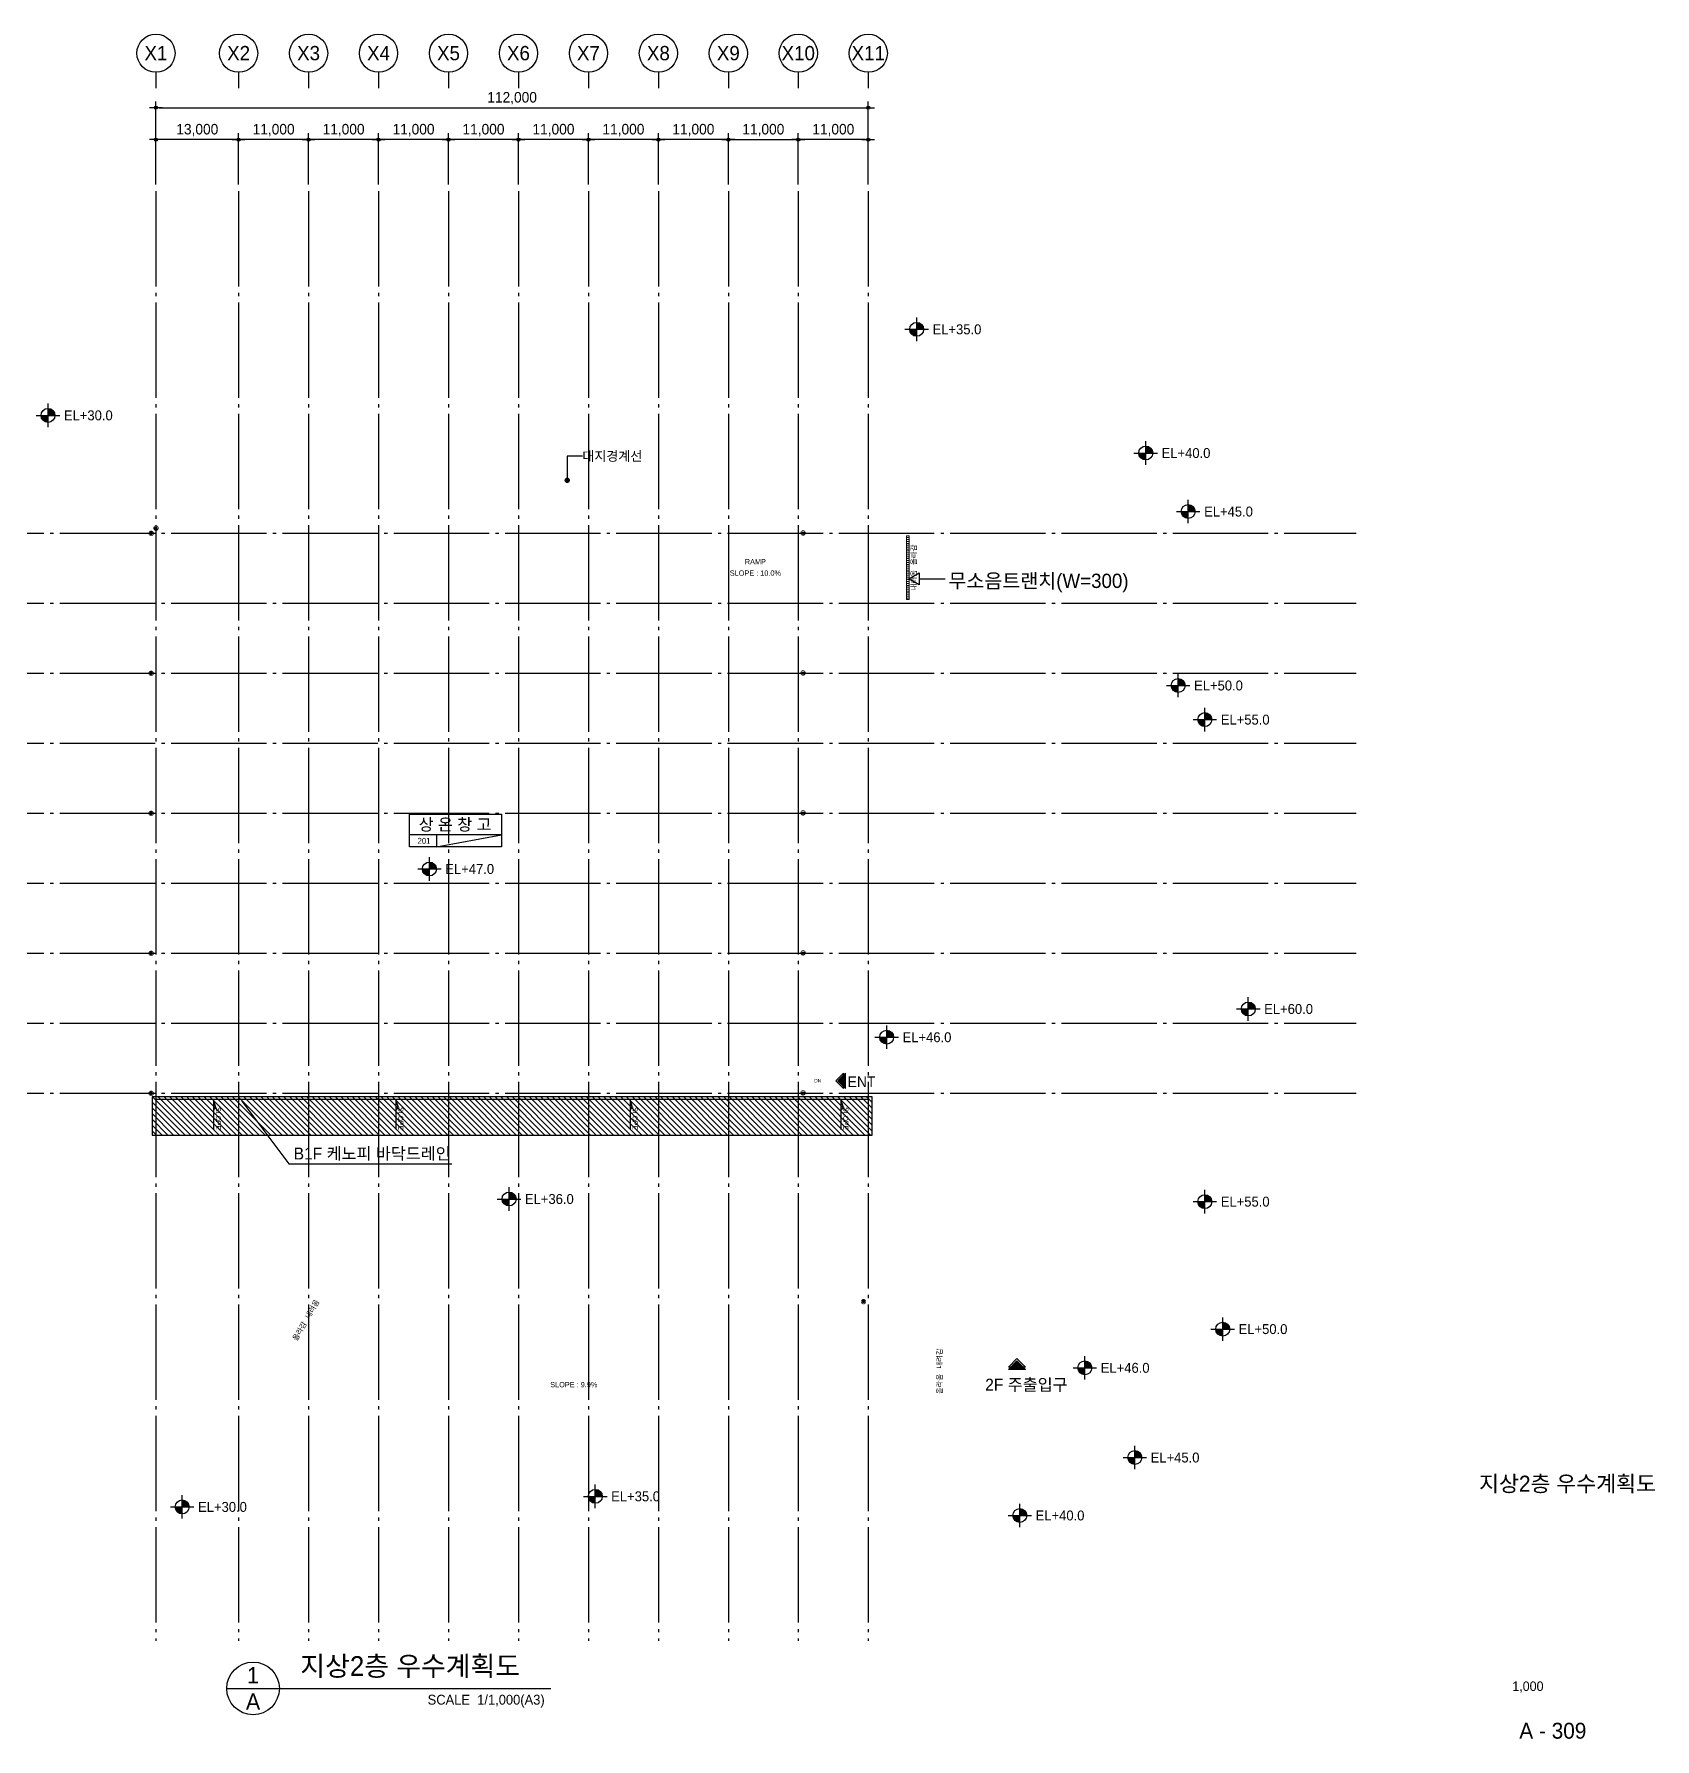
# Model space of a CAD drawing. Header units: millimetres. Extents: x 252222657 to 254795153, y 504225591 to 504550014.
# Drawn here: x 253701212 to 253956062, y 504282078 to 504550014 of the extents above; entities that cross this region are included whole.
import ezdxf
from ezdxf.enums import TextEntityAlignment as Align

# ---------------------------------------------------------------- set-up
doc = ezdxf.new("R2010")
doc.units = ezdxf.units.MM
for name, pattern in [('CEN', [35, 30, -2, 1, -2]), ('DASH', [0.75, 0.5, -0.25]), ('HID', [2.3, 1.5, -0.8]), ('xr-plan-대풍(130620)$0$CEN', [62, 60, -1, 0, -1])]:
    doc.linetypes.add(name, pattern=pattern)
doc.layers.add('0-스틸그레이팅설치', color=80, linetype='Continuous', lineweight=0)
for name, color, linetype in [('0-치수', 2, 'Continuous'), ('4A.TEC CEN', 1, 'CEN'), ('4A.TEC DIM', 7, 'Continuous'), ('4A.TEC FORM-TEXT', 3, 'Continuous'), ('4A.TEC TEXT', 7, 'Continuous'), ('4A.TEC TEXT 1', 3, 'Continuous'), ('4A.TEC TEXT 2', 3, 'Continuous'), ('4A.TEC 심볼', 7, 'Continuous'), ('xr-plan-대풍(130620)$0$CEN', 1, 'xr-plan-대풍(130620)$0$CEN'), ('㈜SE&C TEXT', 7, 'Continuous'), ('㈜SE&C TEXT 1', 3, 'Continuous'), ('㈜SE&C 심볼', 7, 'Continuous'), ('우수면적', 1, 'Continuous')]:
    doc.layers.add(name, color=color, linetype=linetype)
doc.layers.add('DEFPOINT', color=135, linetype='Continuous', plot=False)
doc.styles.add('GHS', font='malgun.ttf')
doc.styles.add('SAMOO', font='')
doc.styles.add('나눔고딕', font='')
doc.styles.add('돋움', font='')
doc.styles.add('돋음체', font='')
doc.styles.add('울릉도L', font='')
doc.styles.get('SAMOO').set_extended_font_data('Dotum')
doc.styles.get('나눔고딕').set_extended_font_data('Dotum')
doc.styles.get('돋움').set_extended_font_data('Dotum')
doc.styles.get('돋음체').set_extended_font_data('Dotum')
doc.styles.get('울릉도L').set_extended_font_data('Dotum')
doc.dimstyles.new('DIM_600(외부치수)', dxfattribs={"dimscale": 400, "dimtxt": 3.3, "dimasz": 1, "dimexe": 2, "dimexo": 2, "dimgap": 1, "dimtad": 1, "dimdec": 0, "dimdsep": 46, "dimlunit": 6, "dimtxsty": '나눔고딕', "dimblk1": 'DIMDOT', "dimblk2": 'DIMDOT', "dimsah": 1, "dimcen": 2.5, "dimdle": 1.5, "dimclrd": 8, "dimclre": 8, "dimclrt": 3, "dimadec": 0, "dimazin": 0, "dimtfac": 1, "dimtdec": 0, "dimtix": 1, "dimtmove": 2, "dimatfit": 3, "dimldrblk": 'DIMDOT', "dimfxl": 1, "dimtvp": 1, "dimtolj": 1, "dimtzin": 0, "dimarcsym": 0})

# ---------------------------------------------------------------- blocks, each defined once
blk = doc.blocks.new('DIMDOT')
at = {"color": 0}
blk.add_line((-2, 0), (2, 0), dxfattribs=at)
for radius in [0.5, 0.25]:
    blk.add_circle((0, 0), radius, dxfattribs=at)
blk = doc.blocks.new('*D140')
at = {"layer": '4A.TEC DIM', "color": 8, "lineweight": -2}
for p, q in [((169308, -38163), (169308, -25069)), ((169808, -26069), (280808, -26069)), ((281308, -38163), (281308, -25069))]:
    blk.add_line(p, q, dxfattribs=at)
at = {"layer": 'Defpoints', "color": 0}
for p in [(281308, -26069), (169308, -39163), (281308, -39163)]:
    blk.add_point(p, dxfattribs=at)
at = {"layer": '4A.TEC DIM', "color": 8, "lineweight": -2, "xscale": 500, "yscale": 500, "zscale": 500, "rotation": 180}
blk.add_blockref('DIMDOT', (169308, -26069), dxfattribs=at)
at = {"layer": '4A.TEC DIM', "color": 8, "lineweight": -2, "xscale": 500, "yscale": 500, "zscale": 500}
blk.add_blockref('DIMDOT', (281308, -26069), dxfattribs=at)
at = {"layer": '4A.TEC DIM', "color": 3, "insert": (225308, -24584), "char_height": 1650, "attachment_point": 5, "style": '나눔고딕'}
blk.add_mtext('\\A1;112,000', dxfattribs=at)
blk = doc.blocks.new('ccs122')
at = {"layer": '4A.TEC 심볼'}
blk.add_line((0, 8), (0, 3), dxfattribs=at)
blk.add_circle((0, 14), 6, dxfattribs=at)
at = {"layer": '4A.TEC TEXT 2', "color": 3, "style": 'GHS'}
blk.add_attdef('NO', text='', height=4.5, dxfattribs=at).set_placement((-0.01, 14.02), align=Align.MIDDLE_CENTER)
blk = doc.blocks.new('*D150')
at = {"layer": '4A.TEC DIM', "color": 8, "lineweight": -2}
for p, q in [((169308, -38163), (169308, -30082)), ((181808, -31082), (169808, -31082)), ((182308, -38163), (182308, -30082))]:
    blk.add_line(p, q, dxfattribs=at)
at = {"layer": 'Defpoints', "color": 0}
for p in [(169308, -31082), (169308, -39163), (182308, -39163)]:
    blk.add_point(p, dxfattribs=at)
at = {"layer": '4A.TEC DIM', "color": 8, "lineweight": -2, "xscale": 500, "yscale": 500, "zscale": 500, "rotation": 180}
blk.add_blockref('DIMDOT', (169308, -31082), dxfattribs=at)
at = {"layer": '4A.TEC DIM', "color": 8, "lineweight": -2, "xscale": 500, "yscale": 500, "zscale": 500}
blk.add_blockref('DIMDOT', (182308, -31082), dxfattribs=at)
at = {"layer": '4A.TEC DIM', "color": 3, "insert": (175808, -29597), "char_height": 1650, "attachment_point": 5, "style": '나눔고딕'}
blk.add_mtext('\\A1;13,000', dxfattribs=at)
blk = doc.blocks.new('*D151')
at = {"layer": '4A.TEC DIM', "color": 8, "lineweight": -2}
for p, q in [((182308, -38163), (182308, -30082)), ((192808, -31082), (182808, -31082)), ((193308, -38163), (193308, -30082))]:
    blk.add_line(p, q, dxfattribs=at)
at = {"layer": 'Defpoints', "color": 0}
for p in [(182308, -31082), (182308, -39163), (193308, -39163)]:
    blk.add_point(p, dxfattribs=at)
at = {"layer": '4A.TEC DIM', "color": 8, "lineweight": -2, "xscale": 500, "yscale": 500, "zscale": 500, "rotation": 180}
blk.add_blockref('DIMDOT', (182308, -31082), dxfattribs=at)
at = {"layer": '4A.TEC DIM', "color": 8, "lineweight": -2, "xscale": 500, "yscale": 500, "zscale": 500}
blk.add_blockref('DIMDOT', (193308, -31082), dxfattribs=at)
at = {"layer": '4A.TEC DIM', "color": 3, "insert": (187808, -29597), "char_height": 1650, "attachment_point": 5, "style": '나눔고딕'}
blk.add_mtext('\\A1;11,000', dxfattribs=at)
blk = doc.blocks.new('*D152')
at = {"layer": '4A.TEC DIM', "color": 8, "lineweight": -2}
for p, q in [((193308, -38163), (193308, -30082)), ((203808, -31082), (193808, -31082)), ((204308, -38163), (204308, -30082))]:
    blk.add_line(p, q, dxfattribs=at)
at = {"layer": 'Defpoints', "color": 0}
for p in [(193308, -31082), (193308, -39163), (204308, -39163)]:
    blk.add_point(p, dxfattribs=at)
at = {"layer": '4A.TEC DIM', "color": 8, "lineweight": -2, "xscale": 500, "yscale": 500, "zscale": 500, "rotation": 180}
blk.add_blockref('DIMDOT', (193308, -31082), dxfattribs=at)
at = {"layer": '4A.TEC DIM', "color": 8, "lineweight": -2, "xscale": 500, "yscale": 500, "zscale": 500}
blk.add_blockref('DIMDOT', (204308, -31082), dxfattribs=at)
at = {"layer": '4A.TEC DIM', "color": 3, "insert": (198808, -29597), "char_height": 1650, "attachment_point": 5, "style": '나눔고딕'}
blk.add_mtext('\\A1;11,000', dxfattribs=at)
blk = doc.blocks.new('*D153')
at = {"layer": '4A.TEC DIM', "color": 8, "lineweight": -2}
for p, q in [((204308, -38163), (204308, -30082)), ((214808, -31082), (204808, -31082)), ((215308, -38163), (215308, -30082))]:
    blk.add_line(p, q, dxfattribs=at)
at = {"layer": 'Defpoints', "color": 0}
for p in [(204308, -31082), (204308, -39163), (215308, -39163)]:
    blk.add_point(p, dxfattribs=at)
at = {"layer": '4A.TEC DIM', "color": 8, "lineweight": -2, "xscale": 500, "yscale": 500, "zscale": 500, "rotation": 180}
blk.add_blockref('DIMDOT', (204308, -31082), dxfattribs=at)
at = {"layer": '4A.TEC DIM', "color": 8, "lineweight": -2, "xscale": 500, "yscale": 500, "zscale": 500}
blk.add_blockref('DIMDOT', (215308, -31082), dxfattribs=at)
at = {"layer": '4A.TEC DIM', "color": 3, "insert": (209808, -29597), "char_height": 1650, "attachment_point": 5, "style": '나눔고딕'}
blk.add_mtext('\\A1;11,000', dxfattribs=at)
blk = doc.blocks.new('*D154')
at = {"layer": '4A.TEC DIM', "color": 8, "lineweight": -2}
for p, q in [((215308, -38163), (215308, -30082)), ((225808, -31082), (215808, -31082)), ((226308, -38163), (226308, -30082))]:
    blk.add_line(p, q, dxfattribs=at)
at = {"layer": 'Defpoints', "color": 0}
for p in [(215308, -31082), (215308, -39163), (226308, -39163)]:
    blk.add_point(p, dxfattribs=at)
at = {"layer": '4A.TEC DIM', "color": 8, "lineweight": -2, "xscale": 500, "yscale": 500, "zscale": 500, "rotation": 180}
blk.add_blockref('DIMDOT', (215308, -31082), dxfattribs=at)
at = {"layer": '4A.TEC DIM', "color": 8, "lineweight": -2, "xscale": 500, "yscale": 500, "zscale": 500}
blk.add_blockref('DIMDOT', (226308, -31082), dxfattribs=at)
at = {"layer": '4A.TEC DIM', "color": 3, "insert": (220808, -29597), "char_height": 1650, "attachment_point": 5, "style": '나눔고딕'}
blk.add_mtext('\\A1;11,000', dxfattribs=at)
blk = doc.blocks.new('*D155')
at = {"layer": '4A.TEC DIM', "color": 8, "lineweight": -2}
for p, q in [((226308, -38163), (226308, -30082)), ((236808, -31082), (226808, -31082)), ((237308, -38163), (237308, -30082))]:
    blk.add_line(p, q, dxfattribs=at)
at = {"layer": 'Defpoints', "color": 0}
for p in [(226308, -31082), (226308, -39163), (237308, -39163)]:
    blk.add_point(p, dxfattribs=at)
at = {"layer": '4A.TEC DIM', "color": 8, "lineweight": -2, "xscale": 500, "yscale": 500, "zscale": 500, "rotation": 180}
blk.add_blockref('DIMDOT', (226308, -31082), dxfattribs=at)
at = {"layer": '4A.TEC DIM', "color": 8, "lineweight": -2, "xscale": 500, "yscale": 500, "zscale": 500}
blk.add_blockref('DIMDOT', (237308, -31082), dxfattribs=at)
at = {"layer": '4A.TEC DIM', "color": 3, "insert": (231808, -29597), "char_height": 1650, "attachment_point": 5, "style": '나눔고딕'}
blk.add_mtext('\\A1;11,000', dxfattribs=at)
blk = doc.blocks.new('*D156')
at = {"layer": '4A.TEC DIM', "color": 8, "lineweight": -2}
for p, q in [((237308, -38163), (237308, -30082)), ((247808, -31082), (237808, -31082)), ((248308, -38163), (248308, -30082))]:
    blk.add_line(p, q, dxfattribs=at)
at = {"layer": 'Defpoints', "color": 0}
for p in [(237308, -31082), (237308, -39163), (248308, -39163)]:
    blk.add_point(p, dxfattribs=at)
at = {"layer": '4A.TEC DIM', "color": 8, "lineweight": -2, "xscale": 500, "yscale": 500, "zscale": 500, "rotation": 180}
blk.add_blockref('DIMDOT', (237308, -31082), dxfattribs=at)
at = {"layer": '4A.TEC DIM', "color": 8, "lineweight": -2, "xscale": 500, "yscale": 500, "zscale": 500}
blk.add_blockref('DIMDOT', (248308, -31082), dxfattribs=at)
at = {"layer": '4A.TEC DIM', "color": 3, "insert": (242808, -29597), "char_height": 1650, "attachment_point": 5, "style": '나눔고딕'}
blk.add_mtext('\\A1;11,000', dxfattribs=at)
blk = doc.blocks.new('*D157')
at = {"layer": '4A.TEC DIM', "color": 8, "lineweight": -2}
for p, q in [((248308, -38163), (248308, -30082)), ((258808, -31082), (248808, -31082)), ((259308, -38163), (259308, -30082))]:
    blk.add_line(p, q, dxfattribs=at)
at = {"layer": 'Defpoints', "color": 0}
for p in [(248308, -31082), (248308, -39163), (259308, -39163)]:
    blk.add_point(p, dxfattribs=at)
at = {"layer": '4A.TEC DIM', "color": 8, "lineweight": -2, "xscale": 500, "yscale": 500, "zscale": 500, "rotation": 180}
blk.add_blockref('DIMDOT', (248308, -31082), dxfattribs=at)
at = {"layer": '4A.TEC DIM', "color": 8, "lineweight": -2, "xscale": 500, "yscale": 500, "zscale": 500}
blk.add_blockref('DIMDOT', (259308, -31082), dxfattribs=at)
at = {"layer": '4A.TEC DIM', "color": 3, "insert": (253808, -29597), "char_height": 1650, "attachment_point": 5, "style": '나눔고딕'}
blk.add_mtext('\\A1;11,000', dxfattribs=at)
blk = doc.blocks.new('*D158')
at = {"layer": '4A.TEC DIM', "color": 8, "lineweight": -2}
for p, q in [((270308, -38163), (270308, -30082)), ((280808, -31082), (270808, -31082)), ((281308, -38163), (281308, -30082))]:
    blk.add_line(p, q, dxfattribs=at)
at = {"layer": 'Defpoints', "color": 0}
for p in [(270308, -31082), (270308, -39163), (281308, -39163)]:
    blk.add_point(p, dxfattribs=at)
at = {"layer": '4A.TEC DIM', "color": 8, "lineweight": -2, "xscale": 500, "yscale": 500, "zscale": 500, "rotation": 180}
blk.add_blockref('DIMDOT', (270308, -31082), dxfattribs=at)
at = {"layer": '4A.TEC DIM', "color": 8, "lineweight": -2, "xscale": 500, "yscale": 500, "zscale": 500}
blk.add_blockref('DIMDOT', (281308, -31082), dxfattribs=at)
at = {"layer": '4A.TEC DIM', "color": 3, "insert": (275808, -29597), "char_height": 1650, "attachment_point": 5, "style": '나눔고딕'}
blk.add_mtext('\\A1;11,000', dxfattribs=at)
blk = doc.blocks.new('*D149')
at = {"layer": '4A.TEC DIM', "color": 8, "lineweight": -2}
for p, q in [((259308, -38163), (259308, -30082)), ((259808, -31082), (269808, -31082)), ((270308, -38163), (270308, -30082))]:
    blk.add_line(p, q, dxfattribs=at)
at = {"layer": 'Defpoints', "color": 0}
for p in [(270308, -31082), (259308, -39163), (270308, -39163)]:
    blk.add_point(p, dxfattribs=at)
at = {"layer": '4A.TEC DIM', "color": 8, "lineweight": -2, "xscale": 500, "yscale": 500, "zscale": 500, "rotation": 180}
blk.add_blockref('DIMDOT', (259308, -31082), dxfattribs=at)
at = {"layer": '4A.TEC DIM', "color": 8, "lineweight": -2, "xscale": 500, "yscale": 500, "zscale": 500}
blk.add_blockref('DIMDOT', (270308, -31082), dxfattribs=at)
at = {"layer": '4A.TEC DIM', "color": 3, "insert": (264808, -29597), "char_height": 1650, "attachment_point": 5, "style": '나눔고딕'}
blk.add_mtext('\\A1;11,000', dxfattribs=at)
blk = doc.blocks.new('FL-LEVEL1')
at = {"layer": '4A.TEC 심볼', "linetype": 'ByBlock'}
h = blk.add_hatch(color=256, dxfattribs=at)
h.paths.add_polyline_path([(295, 175), (295, 0), (470, 0, 0.414214)])
h.paths.add_polyline_path([(295, 0), (120, 0, 0.414214), (295, -175)])
for p, q in [((0, 0), (590, 0)), ((295, -295), (295, 295))]:
    blk.add_line(p, q, dxfattribs=at)
blk.add_circle((295, 0), 175, dxfattribs=at)
at = {"layer": '4A.TEC TEXT 2', "color": 3, "linetype": 'ByBlock', "style": 'SAMOO'}
blk.add_attdef('FL', text='', height=250, dxfattribs=at).set_placement((695, 0), align=Align.MIDDLE_LEFT)
blk = doc.blocks.new('dwg9CDF')
at = {"layer": '4A.TEC 심볼', "color": 3, "linetype": 'ByBlock'}
ref = blk.add_blockref('FL-LEVEL1', (287075, -60898, 36666), dxfattribs=dict(at, xscale=6.250000000000405, yscale=6.250000000000405, zscale=6.250000000000405))
ref.add_attrib('FL', 'EL+35.0', dxfattribs={"layer": '4A.TEC TEXT 1', "color": 3, "linetype": 'ByBlock', "height": 1562.5, "style": 'SAMOO'}).set_placement((291419, -60898, 36666), align=Align.MIDDLE_LEFT)
ref = blk.add_blockref('FL-LEVEL1', (150493, -74424, 31666), dxfattribs=dict(at, xscale=6.250000000000405, yscale=6.250000000000405, zscale=6.250000000000405))
ref.add_attrib('FL', 'EL+30.0', dxfattribs={"layer": '4A.TEC TEXT 1', "color": 3, "linetype": 'ByBlock', "height": 1562.5, "style": 'SAMOO'}).set_placement((154837, -74424, 31666), align=Align.MIDDLE_LEFT)
ref = blk.add_blockref('FL-LEVEL1', (323089, -80342, 36666), dxfattribs=dict(at, xscale=6.250000000000405, yscale=6.250000000000405, zscale=6.250000000000405))
ref.add_attrib('FL', 'EL+40.0', dxfattribs={"layer": '4A.TEC TEXT 1', "color": 3, "linetype": 'ByBlock', "height": 1562.5, "style": 'SAMOO'}).set_placement((327433, -80342, 36666), align=Align.MIDDLE_LEFT)
ref = blk.add_blockref('FL-LEVEL1', (329769, -89536, 46666), dxfattribs=dict(at, xscale=6.250000000000405, yscale=6.250000000000405, zscale=6.250000000000405))
ref.add_attrib('FL', 'EL+45.0', dxfattribs={"layer": '4A.TEC TEXT 1', "color": 3, "linetype": 'ByBlock', "height": 1562.5, "style": 'SAMOO'}).set_placement((334113, -89536, 46666), align=Align.MIDDLE_LEFT)
ref = blk.add_blockref('FL-LEVEL1', (328195, -116874, 51666), dxfattribs=dict(at, xscale=6.250000000000405, yscale=6.250000000000405, zscale=6.250000000000405))
ref.add_attrib('FL', 'EL+50.0', dxfattribs={"layer": '4A.TEC TEXT 1', "color": 3, "linetype": 'ByBlock', "height": 1562.5, "style": 'SAMOO'}).set_placement((332539, -116874, 51666), align=Align.MIDDLE_LEFT)
ref = blk.add_blockref('FL-LEVEL1', (332391, -122240, 56666), dxfattribs=dict(at, xscale=6.250000000000405, yscale=6.250000000000405, zscale=6.250000000000405))
ref.add_attrib('FL', 'EL+55.0', dxfattribs={"layer": '4A.TEC TEXT 1', "color": 3, "linetype": 'ByBlock', "height": 1562.5, "style": 'SAMOO'}).set_placement((336735, -122240, 56666), align=Align.MIDDLE_LEFT)
ref = blk.add_blockref('FL-LEVEL1', (339218, -167717, 226666), dxfattribs=dict(at, xscale=6.250000000000405, yscale=6.250000000000405, zscale=6.250000000000405))
ref.add_attrib('FL', 'EL+60.0', dxfattribs={"layer": '4A.TEC TEXT 1', "color": 3, "linetype": 'ByBlock', "height": 1562.5, "style": 'SAMOO'}).set_placement((343562, -167717, 226666), align=Align.MIDDLE_LEFT)
ref = blk.add_blockref('FL-LEVEL1', (332391, -197997, 56666), dxfattribs=dict(at, xscale=6.250000000000405, yscale=6.250000000000405, zscale=6.250000000000405))
ref.add_attrib('FL', 'EL+55.0', dxfattribs={"layer": '4A.TEC TEXT 1', "color": 3, "linetype": 'ByBlock', "height": 1562.5, "style": 'SAMOO'}).set_placement((336735, -197997, 56666), align=Align.MIDDLE_LEFT)
ref = blk.add_blockref('FL-LEVEL1', (335195, -218028, 51666), dxfattribs=dict(at, xscale=6.250000000000405, yscale=6.250000000000405, zscale=6.250000000000405))
ref.add_attrib('FL', 'EL+50.0', dxfattribs={"layer": '4A.TEC TEXT 1', "color": 3, "linetype": 'ByBlock', "height": 1562.5, "style": 'SAMOO'}).set_placement((339539, -218028, 51666), align=Align.MIDDLE_LEFT)
ref = blk.add_blockref('FL-LEVEL1', (321367, -238214, 46666), dxfattribs=dict(at, xscale=6.250000000000405, yscale=6.250000000000405, zscale=6.250000000000405))
ref.add_attrib('FL', 'EL+45.0', dxfattribs={"layer": '4A.TEC TEXT 1', "color": 3, "linetype": 'ByBlock', "height": 1562.5, "style": 'SAMOO'}).set_placement((325711, -238214, 46666), align=Align.MIDDLE_LEFT)
ref = blk.add_blockref('FL-LEVEL1', (236546, -244313, 36666), dxfattribs=dict(at, xscale=6.250000000000405, yscale=6.250000000000405, zscale=6.250000000000405))
ref.add_attrib('FL', 'EL+35.0', dxfattribs={"layer": '4A.TEC TEXT 1', "color": 3, "linetype": 'ByBlock', "height": 1562.5, "style": 'SAMOO'}).set_placement((240890, -244313, 36666), align=Align.MIDDLE_LEFT)
ref = blk.add_blockref('FL-LEVEL1', (171588, -245977, 31666), dxfattribs=dict(at, xscale=6.250000000000405, yscale=6.250000000000405, zscale=6.250000000000405))
ref.add_attrib('FL', 'EL+30.0', dxfattribs={"layer": '4A.TEC TEXT 1', "color": 3, "linetype": 'ByBlock', "height": 1562.5, "style": 'SAMOO'}).set_placement((175932, -245977, 31666), align=Align.MIDDLE_LEFT)
ref = blk.add_blockref('FL-LEVEL1', (303281, -247320, 41666), dxfattribs=dict(at, xscale=6.250000000000405, yscale=6.250000000000405, zscale=6.250000000000405))
ref.add_attrib('FL', 'EL+40.0', dxfattribs={"layer": '4A.TEC TEXT 1', "color": 3, "linetype": 'ByBlock', "height": 1562.5, "style": 'SAMOO'}).set_placement((307625, -247320, 41666), align=Align.MIDDLE_LEFT)
blk = doc.blocks.new('zw$F3B1')
at = {"color": 4}
blk.add_lwpolyline([(333, 33), (333, 333), (33, 333), (33, 33)], close=True, dxfattribs=at)
blk.add_circle((183, 183), 100)
at = {"layer": '4A.TEC 심볼', "color": 6, "linetype": 'DASH', "ltscale": 100, "const_width": 100}
blk.add_lwpolyline([(183, -217, -366.6824829), (187, -217)], format="xyb", dxfattribs=at)
at = {"layer": 'xr-plan-대풍(130620)$0$CEN'}
for p, q in [((0, 183), (366, 183)), ((183, 0), (183, 366))]:
    blk.add_line(p, q, dxfattribs=at)
blk = doc.blocks.new('aswer4')
at = {"rotation": 359.999999999962}
for p in [(254139441, 504471394, 0), (254139441, 504449394, 0), (254139441, 504427394, -1), (254139441, 504405394, 0), (254139441, 504383394, 0)]:
    blk.add_blockref('zw$F3B1', p, dxfattribs=at)
blk = doc.blocks.new('as7we')
at = {"xscale": -1, "rotation": 180.000000000038}
for p in [(254661941, 504471760, -5000), (254661941, 504449760, -5000), (254661941, 504427760, -5000), (254661941, 504405760, -5000), (254661941, 504383760, -5000)]:
    blk.add_blockref('zw$F3B1', p, dxfattribs=at)
blk = doc.blocks.new('zw$49F6')
at = {"layer": '0-스틸그레이팅설치'}
for points in [[(10000, 450), (0, 450)], [(0, 0), (0, 450)], [(10000, 0), (0, 0)], [(300, 0), (300, 450)], [(600, 0), (600, 450)], [(900, 0), (900, 450)], [(1200, 0), (1200, 450)], [(1500, 0), (1500, 450)], [(1800, 0), (1800, 450)], [(2100, 0), (2100, 450)], [(2400, 0), (2400, 450)], [(2700, 0), (2700, 450)], [(3000, 0), (3000, 450)], [(3300, 0), (3300, 450)], [(3600, 0), (3600, 450)], [(3900, 0), (3900, 450)], [(4200, 0), (4200, 450)], [(4500, 0), (4500, 450)], [(4800, 0), (4800, 450)], [(5100, 0), (5100, 450)], [(5400, 0), (5400, 450)], [(5700, 0), (5700, 450)], [(6000, 0), (6000, 450)], [(6300, 0), (6300, 450)], [(6600, 0), (6600, 450)], [(6900, 0), (6900, 450)], [(7200, 0), (7200, 450)], [(7500, 0), (7500, 450)], [(7800, 0), (7800, 450)], [(8100, 0), (8100, 450)], [(8400, 0), (8400, 450)], [(8700, 0), (8700, 450)], [(9000, 0), (9000, 450)], [(9300, 0), (9300, 450)], [(9600, 0), (9600, 450)], [(9900, 0), (9900, 450)], [(10000, 0), (10000, 450)]]:
    blk.add_lwpolyline(points, dxfattribs=at)
blk = doc.blocks.new('dwgFD3B')
at = {"layer": '4A.TEC CEN', "color": 250, "ltscale": 500}
for p, q in [((49194.51, -92936.83, -3333.33), (358000, -92936.83, -3333.33)), ((49194.51, -103936.83, -3333.33), (358000, -103936.83, -3333.33)), ((49194.51, -114936.83, -3333.33), (358000, -114936.83, -3333.33)), ((49194.51, -125936.83, -3333.33), (358000, -125936.83, -3333.33)), ((49194.51, -136936.83, -3333.33), (358000, -136936.83, -3333.33)), ((49194.51, -147936.83, -3333.33), (358000, -147936.83, -3333.33)), ((49194.51, -158936.83, -3333.33), (358000, -158936.83, -3333.33)), ((49194.51, -169936.83, -3333.33), (358000, -169936.83, -3333.33)), ((49194.51, -180936.83, -3333.33), (358000, -180936.83, -3333.33))]:
    blk.add_line(p, q, dxfattribs=at)
at = {"layer": '4A.TEC CEN', "color": 250, "ltscale": 500, "elevation": -3333.33}
for points in [[(169307.63, -39163.16), (169307.63, -267000)], [(182307.63, -39163.16), (182307.63, -267000)], [(193307.63, -39163.16), (193307.63, -267000)], [(204307.63, -39163.16), (204307.63, -267000)], [(215307.63, -39163.16), (215307.63, -267000)], [(226307.63, -39163.16), (226307.63, -267000)], [(237307.63, -39163.16), (237307.63, -267000)], [(248307.63, -39163.16), (248307.63, -267000)], [(259307.63, -39163.16), (259307.63, -267000)], [(270307.63, -39163.16), (270307.63, -267000)], [(281307.63, -39163.16), (281307.63, -267000)]]:
    blk.add_lwpolyline(points, dxfattribs=at)
at = {"layer": '4A.TEC 심볼'}
ref = blk.add_blockref('ccs122', (169307.63, -24500.01, 1666.22), dxfattribs=dict(at, xscale=499.9999977496833, yscale=499.9999977496833, zscale=499.9999977496833))
ref.add_attrib('NO', 'X1', dxfattribs={"layer": '0', "color": 3, "height": 2250, "style": '울릉도L'}).set_placement((169304.55, -17491.05, 1666.22), align=Align.MIDDLE_CENTER)
ref = blk.add_blockref('ccs122', (182307.63, -24500.01, -3333.78), dxfattribs=dict(at, xscale=499.9999977496833, yscale=499.9999977496833, zscale=499.9999977496833))
ref.add_attrib('NO', 'X2', dxfattribs={"layer": '0', "color": 3, "height": 2250, "style": '울릉도L'}).set_placement((182304.55, -17491.05, 1666.22), align=Align.MIDDLE_CENTER)
ref = blk.add_blockref('ccs122', (193307.63, -24500.01, -3333.78), dxfattribs=dict(at, xscale=499.9999977496833, yscale=499.9999977496833, zscale=499.9999977496833))
ref.add_attrib('NO', 'X3', dxfattribs={"layer": '0', "color": 3, "height": 2250, "style": '울릉도L'}).set_placement((193304.55, -17491.05, 1666.22), align=Align.MIDDLE_CENTER)
ref = blk.add_blockref('ccs122', (204307.63, -24500.01, -3333.78), dxfattribs=dict(at, xscale=499.9999977496833, yscale=499.9999977496833, zscale=499.9999977496833))
ref.add_attrib('NO', 'X4', dxfattribs={"layer": '0', "color": 3, "height": 2250, "style": '울릉도L'}).set_placement((204304.55, -17491.05, 1666.22), align=Align.MIDDLE_CENTER)
ref = blk.add_blockref('ccs122', (215307.63, -24500.01, -3333.78), dxfattribs=dict(at, xscale=499.9999977496833, yscale=499.9999977496833, zscale=499.9999977496833))
ref.add_attrib('NO', 'X5', dxfattribs={"layer": '0', "color": 3, "height": 2250, "style": '울릉도L'}).set_placement((215304.55, -17491.05, 1666.22), align=Align.MIDDLE_CENTER)
ref = blk.add_blockref('ccs122', (226307.63, -24500.01, -3333.78), dxfattribs=dict(at, xscale=499.9999977496833, yscale=499.9999977496833, zscale=499.9999977496833))
ref.add_attrib('NO', 'X6', dxfattribs={"layer": '0', "color": 3, "height": 2250, "style": '울릉도L'}).set_placement((226304.55, -17491.05, 1666.22), align=Align.MIDDLE_CENTER)
ref = blk.add_blockref('ccs122', (237307.63, -24500, -3333.78), dxfattribs=dict(at, xscale=499.9999977496833, yscale=499.9999977496833, zscale=499.9999977496833))
ref.add_attrib('NO', 'X7', dxfattribs={"layer": '0', "color": 3, "height": 2250, "style": '울릉도L'}).set_placement((237304.55, -17491.04, 1666.22), align=Align.MIDDLE_CENTER)
ref = blk.add_blockref('ccs122', (248307.63, -24500, -3333.78), dxfattribs=dict(at, xscale=499.9999977496833, yscale=499.9999977496833, zscale=499.9999977496833))
ref.add_attrib('NO', 'X8', dxfattribs={"layer": '0', "color": 3, "height": 2250, "style": '울릉도L'}).set_placement((248304.55, -17491.05, 1666.22), align=Align.MIDDLE_CENTER)
ref = blk.add_blockref('ccs122', (259307.63, -24500, -3333.78), dxfattribs=dict(at, xscale=499.9999977496833, yscale=499.9999977496833, zscale=499.9999977496833))
ref.add_attrib('NO', 'X9', dxfattribs={"layer": '0', "color": 3, "height": 2250, "style": '울릉도L'}).set_placement((259304.55, -17491.04, 1666.22), align=Align.MIDDLE_CENTER)
ref = blk.add_blockref('ccs122', (270307.63, -24500.01, -5000), dxfattribs=dict(at, xscale=499.9999977496833, yscale=499.9999977496833, zscale=499.9999977496833))
ref.add_attrib('NO', 'X10', dxfattribs={"layer": '0', "color": 3, "height": 2250, "style": '울릉도L'}).set_placement((270304.55, -17491.05, 1666.22), align=Align.MIDDLE_CENTER)
ref = blk.add_blockref('ccs122', (281307.63, -24500.01, -5000), dxfattribs=dict(at, xscale=499.9999977496833, yscale=499.9999977496833, zscale=499.9999977496833))
ref.add_attrib('NO', 'X11', dxfattribs={"layer": '0', "color": 3, "height": 2250, "style": '울릉도L'}).set_placement((281304.55, -17491.05, 1666.22), align=Align.MIDDLE_CENTER)
at = {"layer": '4A.TEC DIM'}
for base, p1, p2, picture, middle in [((281307.63, -26068.86, 1666.22), (169307.63, -39163.16, 1666.22), (281307.63, -39163.16, -4403.83), '*D140', (225307.63, -24583.79, 1666.22)), ((169307.63, -31081.58, 1666.22), (182307.63, -39163.16, -3333.33), (169307.63, -39163.16, 1666.22), '*D150', (175807.63, -29596.51, 1666.22)), ((182307.63, -31081.58, -3333.78), (193307.63, -39163.16, -3333.78), (182307.63, -39163.16, -3333.78), '*D151', (187807.63, -29596.51, -3333.78)), ((193307.63, -31081.58, -3333.78), (204307.63, -39163.16, -3333.78), (193307.63, -39163.16, -3333.78), '*D152', (198807.63, -29596.51, -3333.78)), ((204307.63, -31081.58, -3333.78), (215307.63, -39163.16, -3333.78), (204307.63, -39163.16, -3333.78), '*D153', (209807.63, -29596.51, -3333.78)), ((215307.63, -31081.58, -3333.78), (226307.63, -39163.16, -3333.78), (215307.63, -39163.16, -3333.78), '*D154', (220807.63, -29596.51, -3333.78)), ((226307.63, -31081.58, -3333.78), (237307.63, -39163.16, -3333.78), (226307.63, -39163.16, -3333.78), '*D155', (231807.63, -29596.51, -3333.78)), ((237307.63, -31081.58, -3333.78), (248307.63, -39163.16, -3333.78), (237307.63, -39163.16, -3333.78), '*D156', (242807.63, -29596.51, -3333.78)), ((248307.63, -31081.58, -3333.78), (259307.63, -39163.16, -3333.78), (248307.63, -39163.16, -3333.78), '*D157', (253807.63, -29596.51, -3333.78)), ((270307.63, -31081.58, -5000), (281307.63, -39163.16, -5000), (270307.63, -39163.16, -5000), '*D158', (275807.63, -29596.51, -5000))]:
    dim = blk.add_linear_dim(base=base, p1=p1, p2=p2, dimstyle='DIM_600(외부치수)', override={"dimscale": 500, "dimdec": 1, "dimblk1": 'DIMDOT', "dimblk2": 'DIMDOT'}, dxfattribs=at)
    dim.commit()
    dim.dimension.update_dxf_attribs({"geometry": picture, "text_midpoint": middle})
dim = blk.add_linear_dim(base=(270307.63, -31081.58, -5000), p1=(259307.63, -39163.16, -5000), p2=(270307.63, -39163.16, -5000), angle=180, dimstyle='DIM_600(외부치수)', override={"dimscale": 500, "dimdec": 1, "dimblk1": 'DIMDOT', "dimblk2": 'DIMDOT'}, dxfattribs=at)
dim.commit()
dim.dimension.update_dxf_attribs({"geometry": '*D149', "text_midpoint": (264807.63, -29596.51, -5000)})

msp = doc.modelspace()

# ---------------------------------------------------------------- hatches: boundary and pattern name
at = {"layer": '4A.TEC 심볼'}
for points in [[(253827612.65, 504385500.93), (253828798.69, 504384314.89), (253828798.69, 504386686.96)], [(253854409.24, 504340161.13), (253855743.53, 504341495.42), (253857077.82, 504340161.13)]]:
    msp.add_hatch(color=256, dxfattribs=at).paths.add_polyline_path(points)
at = {"layer": '우수면적'}
h = msp.add_hatch(dxfattribs=at)
h.set_pattern_fill('ANSI31', color=5, scale=200, angle=90)
h.set_pattern_definition([(135, (255783980.3, 500220157), (-449.01281, -449.01281), [])])
h.paths.add_polyline_path([(253719774.17, 504376977.32), (253832974.17, 504376977.32), (253832974.17, 504382977.32), (253719774.17, 504382977.32)])

# ---------------------------------------------------------------- linework, layer by layer
at = {"color": 6, "linetype": 'HID', "ltscale": 500, "const_width": 200, "elevation": 104509.55}
msp.add_lwpolyline([(253720174.17, 504382577.32), (253832574.17, 504382577.32)], dxfattribs=at)
at = {"layer": '0-치수'}
for p, q in [((253733875.64, 504382318.35), (253741268.13, 504372472.44)), ((253741268.13, 504372472.44), (253766896.9, 504372472.44))]:
    msp.add_line(p, q, dxfattribs=at)
at = {"layer": '4A.TEC 심볼'}
for p, q in [((253774686.24, 504424172.38, -0.9), (253760219.67, 504424172.38, -0.9)), ((253764469.67, 504424172.38, -0.9), (253764469.67, 504422297.38, -0.9)), ((253764469.67, 504422297.38, -0.9), (253774686.24, 504424172.38, -0.9)), ((253731503.32, 504290014.16, 3333.33), (253782468.64, 504290014.16, 3333.33))]:
    msp.add_line(p, q, dxfattribs=at)
at = {"layer": '4A.TEC 심볼', "color": 1}
for points, elevation in [([(253787421.16, 504483688.06), (253785033.82, 504483688.06), (253785033.82, 504479880.27)], 3332.88), ([(253840383.84, 504464387.05), (253844463.48, 504464387.05)], 2082.88)]:
    msp.add_lwpolyline(points, dxfattribs=dict(at, elevation=elevation))
at = {"layer": '4A.TEC 심볼', "color": 1, "const_width": 426.97, "elevation": 3332.88}
msp.add_lwpolyline([(253784820.33, 504479880.27, 1), (253785247.3, 504479880.27, 1)], format="xyb", close=True, dxfattribs=at)
at = {"layer": '4A.TEC 심볼', "color": 1, "elevation": 2082.88}
msp.add_lwpolyline([(253838760.04, 504464387.05), (253840383.84, 504465324.55), (253840383.84, 504463449.55)], close=True, dxfattribs=at)
at = {"layer": '4A.TEC 심볼', "elevation": -0.9}
msp.add_lwpolyline([(253760219.67, 504427422.38), (253774686.24, 504427422.38), (253774686.24, 504422297.38), (253760219.67, 504422297.38)], close=True, dxfattribs=at)
at = {"layer": '4A.TEC 심볼', "elevation": 4165.65}
for points in [[(253827296.38, 504385500.93), (253828482.41, 504384314.89), (253828482.41, 504386686.96), (253827296.38, 504385500.93)], [(253827612.65, 504385500.93), (253828798.69, 504384314.89), (253828798.69, 504386686.96), (253827612.65, 504385500.93)]]:
    msp.add_lwpolyline(points, dxfattribs=at)
at = {"layer": '4A.TEC 심볼'}
for points in [[(253855743.53, 504341851.23), (253857077.82, 504340516.94), (253854409.24, 504340516.94), (253855743.53, 504341851.23)], [(253855743.53, 504341495.42), (253857077.82, 504340161.13), (253854409.24, 504340161.13), (253855743.53, 504341495.42)]]:
    msp.add_lwpolyline(points, dxfattribs=at)
msp.add_circle((253735643.32, 504290014.16, 3333.33), 4140, dxfattribs=at)
at = {"layer": '㈜SE&C 심볼'}
for points in [[(253729402.2, 504380929.18), (253729794.39, 504381321.37), (253729402.2, 504382497.94), (253729402.2, 504377880.75)], [(253758095.3, 504380929.18), (253758487.49, 504381321.37), (253758095.3, 504382497.94), (253758095.3, 504377880.75)], [(253794928.74, 504380929.18), (253795320.93, 504381321.37), (253794928.74, 504382497.94), (253794928.74, 504377880.75)], [(253828064.61, 504380929.18), (253828456.8, 504381321.37), (253828064.61, 504382497.94), (253828064.61, 504377880.75)]]:
    msp.add_lwpolyline(points, dxfattribs=at)
at = {"layer": '우수면적', "color": 2, "elevation": -0.45}
msp.add_lwpolyline([(253719774.17, 504376977.32), (253832974.17, 504376977.32), (253832974.17, 504382977.32), (253719774.17, 504382977.32)], close=True, dxfattribs=at)

# ---------------------------------------------------------------- block references
for name, p in [('dwgFD3B', (253551066.54, 504564514.16, 3333.33)), ('dwg9CDF', (253551066.54, 504564514.16, -1666.67))]:
    msp.add_blockref(name, p)
at = {"xscale": -1, "rotation": 180.000000000038}
msp.add_blockref('zw$F3B1', (253720191.17, 504472510.32, -5000), dxfattribs=at)
at = {"rotation": 359.999999999962}
msp.add_blockref('zw$F3B1', (253831438.2, 504350644.32, -0.45), dxfattribs=at)
at = {"layer": '4A.TEC 심볼'}
for name, p in [('aswer4', (-420000, 0)), ('aswer4', (-420000, 0)), ('as7we', (-840000, 0))]:
    msp.add_blockref(name, p, dxfattribs=at)
at = {"layer": '4A.TEC 심볼', "color": 3, "linetype": 'ByBlock'}
ref = msp.add_blockref('FL-LEVEL1', (253761526.51, 504418801.01), dxfattribs=dict(at, xscale=6.250000000000405, yscale=6.250000000000405, zscale=6.250000000000405))
ref.add_attrib('FL', 'EL+47.0', dxfattribs={"layer": '4A.TEC TEXT 1', "color": 3, "linetype": 'ByBlock', "height": 1562.5, "style": 'SAMOO'}).set_placement((253765870.26, 504418801.01), align=Align.MIDDLE_LEFT)
ref = msp.add_blockref('FL-LEVEL1', (253833429.94, 504392353.69), dxfattribs=dict(at, xscale=6.250000000000405, yscale=6.250000000000405, zscale=6.250000000000405))
ref.add_attrib('FL', 'EL+46.0', dxfattribs={"layer": '4A.TEC TEXT 1', "color": 3, "linetype": 'ByBlock', "height": 1562.5, "style": 'SAMOO'}).set_placement((253837773.69, 504392353.69), align=Align.MIDDLE_LEFT)
ref = msp.add_blockref('FL-LEVEL1', (253774050.27, 504366930.29, 10000), dxfattribs=dict(at, xscale=6.250000000000405, yscale=6.250000000000405, zscale=6.250000000000405))
ref.add_attrib('FL', 'EL+36.0', dxfattribs={"layer": '4A.TEC TEXT 1', "color": 3, "linetype": 'ByBlock', "height": 1562.5, "style": 'SAMOO'}).set_placement((253778394.02, 504366930.29, 10000), align=Align.MIDDLE_LEFT)
ref = msp.add_blockref('FL-LEVEL1', (253864586.25, 504340393.75), dxfattribs=dict(at, xscale=6.250000000000405, yscale=6.250000000000405, zscale=6.250000000000405))
ref.add_attrib('FL', 'EL+46.0', dxfattribs={"layer": '4A.TEC TEXT 1', "color": 3, "linetype": 'ByBlock', "height": 1562.5, "style": 'SAMOO'}).set_placement((253868930, 504340393.75), align=Align.MIDDLE_LEFT)
at = {"layer": 'DEFPOINT', "rotation": 270.0001826311783}
msp.add_blockref('zw$49F6', (253838374.17, 504471177.32, -0.45), dxfattribs=at)

# ---------------------------------------------------------------- texts
at = {"layer": '0-치수', "style": '돋움'}
msp.add_text('B1F 케노피 바닥드레인', height=1875, dxfattribs=at).set_placement((253754369.01, 504372577.75), align=Align.BOTTOM_CENTER)
at = {"layer": '4A.TEC FORM-TEXT', "style": '돋움'}
msp.add_text('A - 309', height=2500, dxfattribs=at).set_placement((253940011.16, 504282113.47, 3333.33), align=Align.CENTER)
at = {"layer": '4A.TEC TEXT', "style": '돋움'}
for s, height, p in [('대지경계선', 1500, (253787421.16, 504483688.06, 3332.88)), ('무소음트랜치(W=300)', 2250, (253844991.91, 504464086.04, 2082.88))]:
    msp.add_text(s, height=height, dxfattribs=at).set_placement(p, align=Align.MIDDLE_LEFT)
at = {"layer": '4A.TEC TEXT', "color": 3, "style": '돋음체'}
for s, height, p in [('상 온 창 고', 1875, (253767410.45, 504425793.26, -0.9)), ('201', 937.5, (253762523.99, 504423220.54, -0.9))]:
    msp.add_text(s, height=height, dxfattribs=at).set_placement(p, align=Align.MIDDLE_CENTER)
at = {"layer": '4A.TEC TEXT', "style": '돋움'}
for s, height, p in [('ENT', 1666.667, (253831316.44, 504385353.9, 4165.65)), ('2F 주출입구', 1875, (253857232.55, 504337750.82))]:
    msp.add_text(s, height=height, dxfattribs=at).set_placement(p, align=Align.MIDDLE_CENTER)
at = {"layer": '4A.TEC TEXT 2', "style": '나눔고딕'}
for s, height, p in [('지상2층 우수계획도', 2500, (253942320.03, 504320949.11, 3333.33)), ('1,000', 1500, (253936091.31, 504289613.35, 3333.33))]:
    msp.add_text(s, height=height, dxfattribs=at).set_placement(p, align=Align.CENTER)
at = {"layer": '4A.TEC TEXT 2', "color": 3, "style": '나눔고딕'}
msp.add_text('지상2층 우수계획도', height=3105, dxfattribs=at).set_placement((253743072.23, 504291049.16, 3333.33), align=Align.BOTTOM_LEFT)
for s, p in [('1', (253735643.32, 504292084.16, 3333.33)), ('A', (253735643.32, 504287944.16, 3333.33))]:
    msp.add_text(s, height=2587.5, dxfattribs=at).set_placement(p, align=Align.MIDDLE)
msp.add_text('SCALE  1/1,000(A3)', height=1552.5, dxfattribs=at).set_placement((253781496.61, 504286997.77, 3333.33), align=Align.BOTTOM_RIGHT)
at = {"layer": '㈜SE&C TEXT', "style": '돋움'}
msp.add_text('DN', height=555.556, rotation=0.0065236, dxfattribs=at).set_placement((253824423.66, 504385521, -0.45), align=Align.MIDDLE_CENTER)
at = {"layer": '㈜SE&C TEXT 1', "style": '나눔고딕'}
for s, rotation, p in [('올라감', 90, (253839519.53, 504468177.32, -10000)), ('내려옴', 90, (253839519.53, 504464177.32, -10000)), ('내려옴', 60.1734145, (253744943.88, 504349633.36, -1666.67)), ('올라감', 60.1734145, (253742960, 504346160)), ('내려감', 90, (253843564.17, 504341863.82, -10000)), ('올라옴', 90, (253843564.17, 504337863.82, -10000))]:
    msp.add_text(s, height=833.333, rotation=rotation, dxfattribs=at).set_placement(p, align=Align.MIDDLE_CENTER)
for s, height, p in [('SLOPE : 10.0%', 833.3333, (253814624.17, 504465307.63, -0.45)), ('RAMP', 833.333, (253814624.17, 504467090.5, -0.45)), ('SLOPE : 9.9%', 833.3333, (253786073.42, 504337751.26, -5000.45))]:
    msp.add_text(s, height=height, dxfattribs=at).set_placement(p, align=Align.MIDDLE_CENTER)
at = {"layer": '㈜SE&C TEXT 1', "style": '돋움'}
for p in [(253729794.39, 504381369.72), (253758487.49, 504381369.72), (253795320.93, 504381369.72), (253828456.8, 504381369.72)]:
    msp.add_text('SLOPE ', height=784.382, rotation=270, dxfattribs=at).set_placement(p)

doc.saveas('drawing.dxf')
